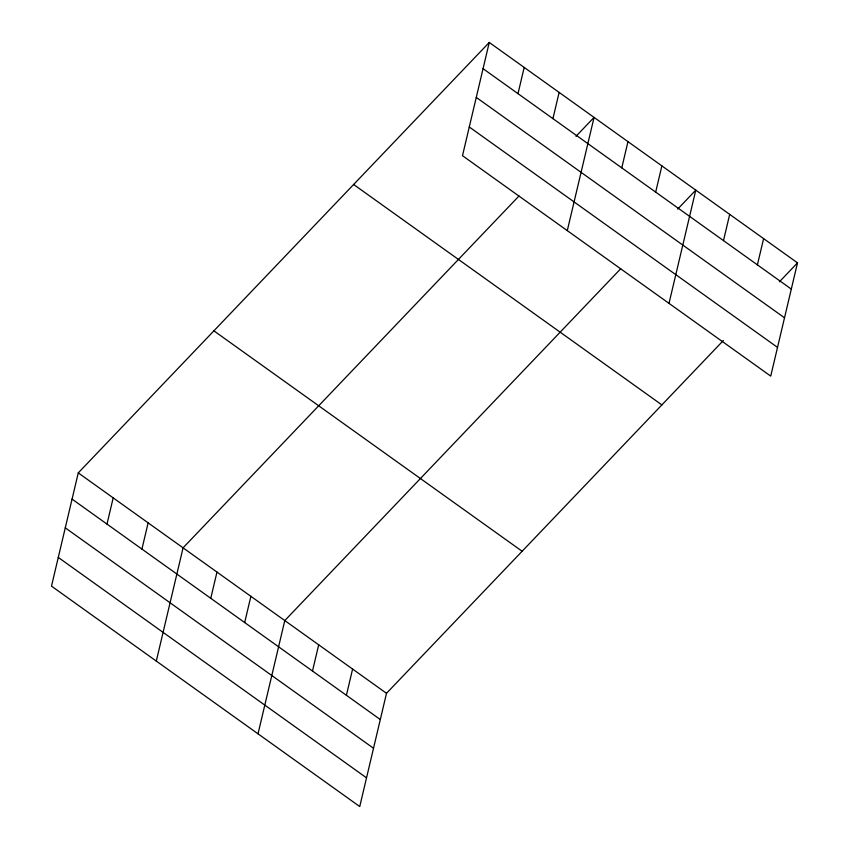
<?xml version="1.0" encoding="UTF-8"?>
<svg xmlns="http://www.w3.org/2000/svg" width="849" height="849" viewBox="0 0 849 849"><rect width="100%" height="100%" fill="white"/><g stroke="black" fill="none" stroke-linecap="round" stroke-linejoin="round"><path stroke-width="1.27" d="M489.257 42.45L462.493 155.696L770.733 376.107L797.508 262.861L489.257 42.45L78.267 472.893L51.492 586.139L359.743 806.55L386.507 693.304L723.359 340.513M106.995 524.098L113.193 497.875M141.932 549.08L148.129 522.857M156.301 661.074L183.066 547.838L519.015 195.992M210.775 598.301L216.973 572.077M244.682 622.55L250.88 596.327M258.022 733.812L284.786 620.577L620.736 268.73M312.496 671.039L318.693 644.816M346.403 695.289L352.6 669.065M517.996 93.655L524.194 67.432M552.932 118.637L559.13 92.414M567.291 230.631L594.067 117.395L575.983 136.328M621.776 167.858L627.973 141.634M655.683 192.107L661.88 165.884M669.012 303.369L695.787 190.134L677.704 209.066M723.497 240.596L729.694 214.373M757.404 264.846L763.601 238.622M779.424 281.804L797.508 262.861M483.06 68.673L791.31 289.095M476.268 97.391L784.518 317.802M469.274 126.979L777.525 347.39M353.63 184.498L661.88 404.909M213.895 330.845L522.135 551.266M78.267 472.893L386.507 693.304M72.059 499.116L380.31 719.538M65.277 527.834L373.518 748.245M58.284 557.422L366.524 777.833"/></g></svg>
